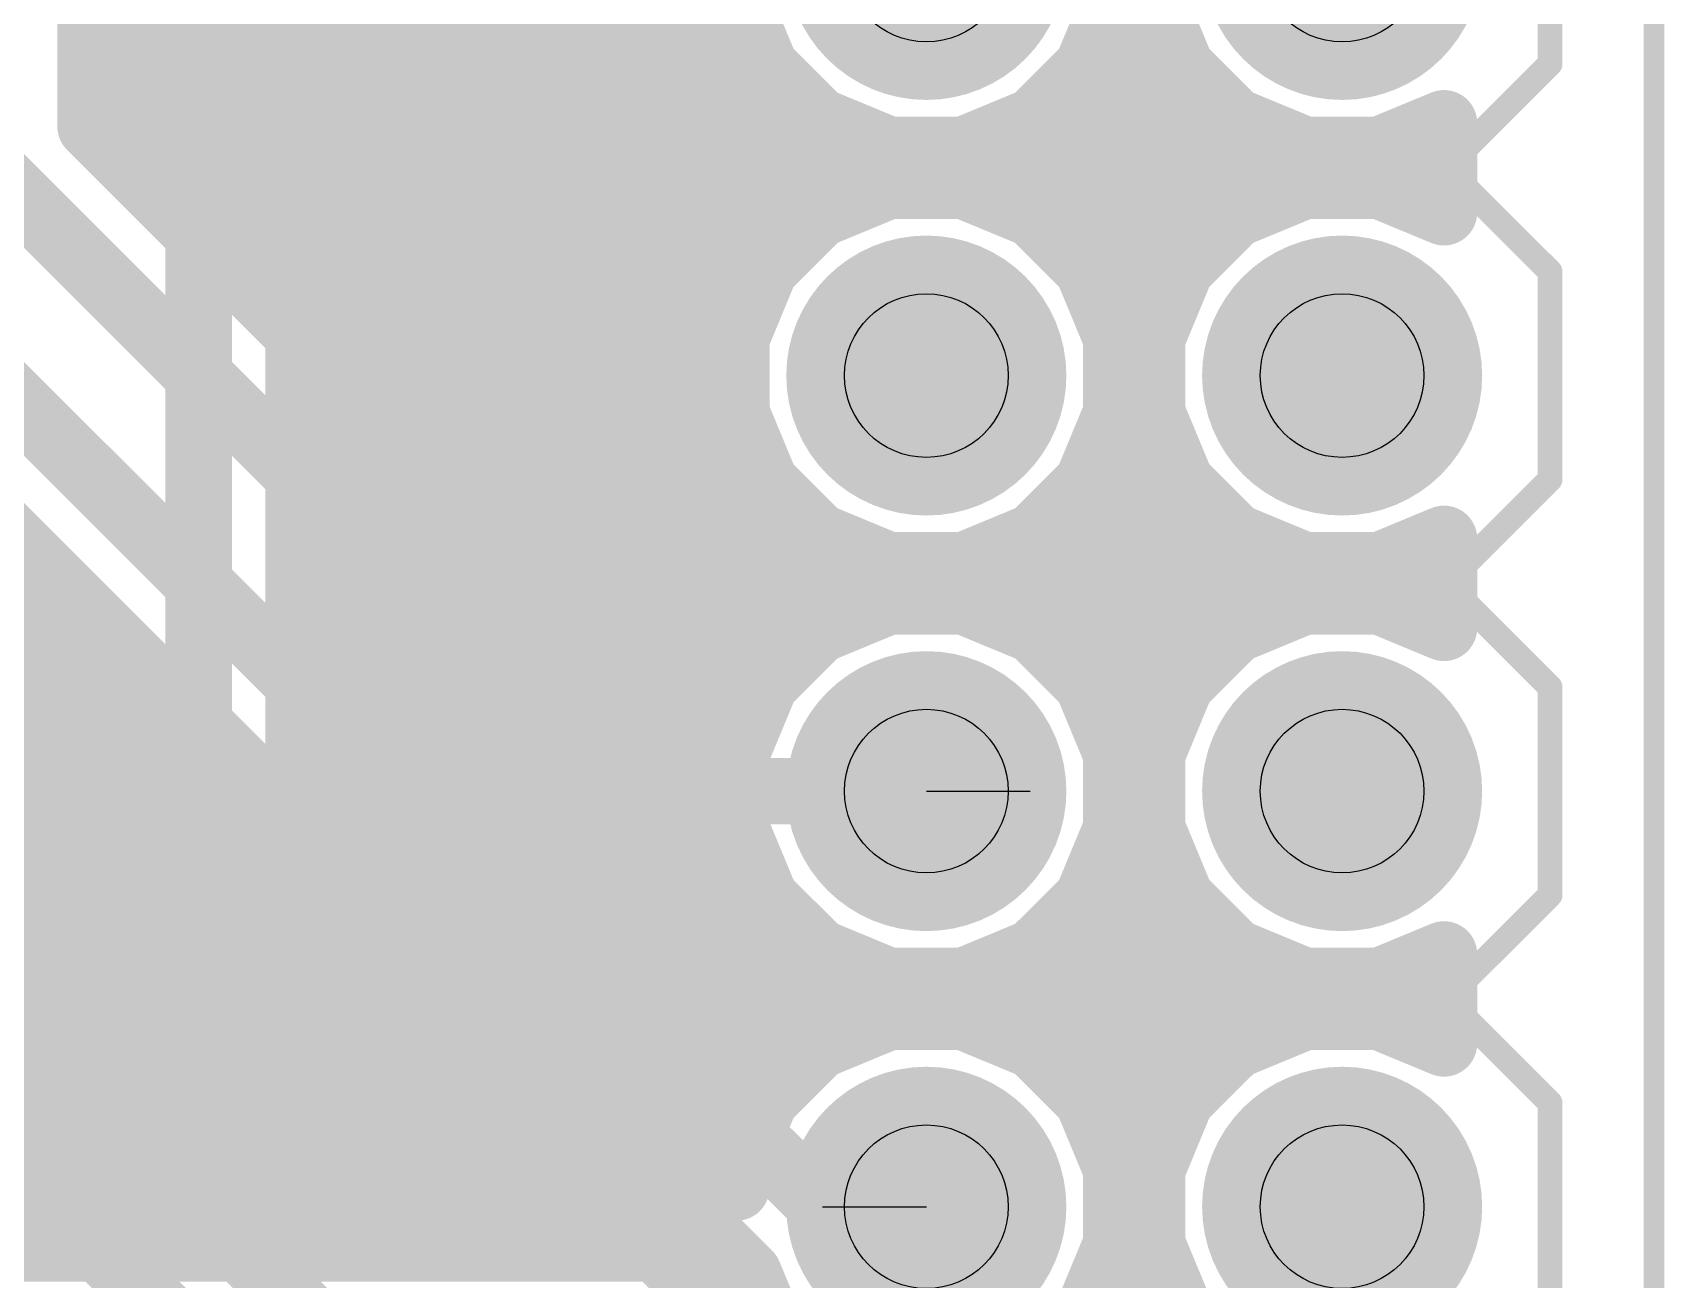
# Model space of a CAD drawing. Extents: x -0.1 to 54.7, y 0 to 86.4.
# Drawn here: x 44.71 to 54.67, y 46.55 to 54.17 of the extents above; entities that cross this region are included whole.
import ezdxf

# ---------------------------------------------------------------- set-up
doc = ezdxf.new("R2010")
doc.units = 0
for name, color, linetype in [('1', 22, 'CONTINUOUS'), ('16', 175, 'CONTINUOUS'), ('17', 82, 'CONTINUOUS'), ('19', 53, 'CONTINUOUS'), ('20', 7, 'CONTINUOUS'), ('21', 253, 'CONTINUOUS'), ('29', 253, 'CONTINUOUS'), ('30', 253, 'CONTINUOUS'), ('44', 253, 'CONTINUOUS'), ('51', 253, 'CONTINUOUS')]:
    doc.layers.add(name, color=color, linetype=linetype)

# ---------------------------------------------------------------- blocks, each defined once
blk = doc.blocks.new('RECT')
blk.add_solid([(-0.5, -0.5), (0.5, -0.5), (-0.5, 0.5), (0.5, 0.5)])
blk = doc.blocks.new('ROUNDP')
at = {"const_width": 0.5}
blk.add_lwpolyline([(0, -0.25, 1), (0, 0.25, 1), (0, -0.25)], format="xyb", dxfattribs=at)

msp = doc.modelspace()

# ---------------------------------------------------------------- linework, layer by layer
at = {"layer": '1', "const_width": 0.4064}
for points in [[(46.3296, 49.7825), (46.3296, 76.3213)], [(45.72, 76.2), (45.72, 49.53)], [(49.0046, 54.3792), (49.1813, 53.9527)], [(51.1487, 53.9527), (51.3254, 54.3792)], [(51.5446, 54.3792), (51.7213, 53.9527)], [(46.3296, 54.0512), (49.1405, 54.0512)], [(51.1895, 54.0512), (51.6805, 54.0512)], [(49.1813, 53.9527), (49.5077, 53.6263)], [(50.8223, 53.6263), (51.1487, 53.9527)], [(51.7213, 53.9527), (52.0477, 53.6263)], [(46.3296, 53.6448), (49.4891, 53.6448)], [(49.5077, 53.6263), (49.9342, 53.4496)], [(50.3958, 53.4496), (50.8223, 53.6263)], [(50.8409, 53.6448), (52.0291, 53.6448)], [(52.0477, 53.6263), (52.4742, 53.4496)], [(52.9358, 53.4496), (53.3273, 53.6118)], [(53.3273, 53.6118), (53.3273, 53.0682)], [(49.9342, 53.4496), (50.3958, 53.4496)], [(52.4742, 53.4496), (52.9358, 53.4496)], [(46.3296, 53.2384), (53.3273, 53.2384)], [(49.9342, 53.2304), (49.5077, 53.0537)], [(50.3958, 53.2304), (49.9342, 53.2304)], [(50.8223, 53.0537), (50.3958, 53.2304)], [(52.4742, 53.2304), (52.0477, 53.0537)], [(52.9358, 53.2304), (52.4742, 53.2304)], [(53.3273, 53.0682), (52.9358, 53.2304)], [(49.5077, 53.0537), (49.1813, 52.7273)], [(51.1487, 52.7273), (50.8223, 53.0537)], [(52.0477, 53.0537), (51.7213, 52.7273)], [(46.3296, 52.832), (49.2859, 52.832)], [(51.0441, 52.832), (51.8259, 52.832)], [(49.1813, 52.7273), (49.0046, 52.3008)], [(51.3254, 52.3008), (51.1487, 52.7273)], [(51.7213, 52.7273), (51.5446, 52.3008)], [(46.3296, 52.4256), (49.0563, 52.4256)], [(51.2737, 52.4256), (51.5963, 52.4256)], [(49.0046, 52.3008), (49.0046, 51.8392)], [(51.3254, 51.8392), (51.3254, 52.3008)], [(51.5446, 52.3008), (51.5446, 51.8392)], [(46.3296, 52.0192), (49.0046, 52.0192)], [(51.3254, 52.0192), (51.5446, 52.0192)], [(49.0046, 51.8392), (49.1813, 51.4127)], [(51.1487, 51.4127), (51.3254, 51.8392)], [(51.5446, 51.8392), (51.7213, 51.4127)], [(46.3296, 51.6128), (49.0984, 51.6128)], [(51.2316, 51.6128), (51.6384, 51.6128)], [(49.1813, 51.4127), (49.5077, 51.0863)], [(50.8223, 51.0863), (51.1487, 51.4127)], [(51.7213, 51.4127), (52.0477, 51.0863)], [(46.3296, 51.2064), (49.3875, 51.2064)], [(50.9425, 51.2064), (51.9275, 51.2064)], [(49.5077, 51.0863), (49.9342, 50.9096)], [(50.3958, 50.9096), (50.8223, 51.0863)], [(52.0477, 51.0863), (52.4742, 50.9096)], [(52.9358, 50.9096), (53.3273, 51.0718)], [(53.3273, 51.0718), (53.3273, 50.5282)], [(49.9342, 50.9096), (50.3958, 50.9096)], [(52.4742, 50.9096), (52.9358, 50.9096)], [(46.3296, 50.8), (53.3273, 50.8)], [(49.9342, 50.6904), (49.5077, 50.5137)], [(50.3958, 50.6904), (49.9342, 50.6904)], [(50.8223, 50.5137), (50.3958, 50.6904)], [(52.4742, 50.6904), (52.0477, 50.5137)], [(52.9358, 50.6904), (52.4742, 50.6904)], [(53.3273, 50.5282), (52.9358, 50.6904)], [(49.5077, 50.5137), (49.1813, 50.1873)], [(51.1487, 50.1873), (50.8223, 50.5137)], [(52.0477, 50.5137), (51.7213, 50.1873)], [(46.3296, 50.3936), (49.3875, 50.3936)], [(50.9425, 50.3936), (51.9275, 50.3936)], [(49.1813, 50.1873), (49.0046, 49.7608)], [(51.3254, 49.7608), (51.1487, 50.1873)], [(51.7213, 50.1873), (51.5446, 49.7608)], [(46.3296, 49.9872), (49.0984, 49.9872)], [(51.2316, 49.9872), (51.6384, 49.9872)], [(49.0046, 47.1075), (46.3296, 49.7825)], [(49.0046, 49.7608), (49.0046, 49.2992)], [(51.3254, 49.2992), (51.3254, 49.7608)], [(51.5446, 49.7608), (51.5446, 49.2992)], [(46.5313, 49.5808), (49.0046, 49.5808)], [(51.3254, 49.5808), (51.5446, 49.5808)], [(45.72, 49.53), (50.8, 44.45)], [(49.0046, 49.2992), (49.1813, 48.8727)], [(51.1487, 48.8727), (51.3254, 49.2992)], [(51.5446, 49.2992), (51.7213, 48.8727)], [(46.9377, 49.1744), (49.0563, 49.1744)], [(51.2737, 49.1744), (51.5963, 49.1744)], [(49.1813, 48.8727), (49.5077, 48.5463)], [(50.8223, 48.5463), (51.1487, 48.8727)], [(51.7213, 48.8727), (52.0477, 48.5463)], [(47.3441, 48.768), (49.2859, 48.768)], [(51.0441, 48.768), (51.8259, 48.768)], [(49.5077, 48.5463), (49.9342, 48.3696)], [(50.3958, 48.3696), (50.8223, 48.5463)], [(52.0477, 48.5463), (52.4742, 48.3696)], [(52.9358, 48.3696), (53.3273, 48.5318)], [(53.3273, 48.5318), (53.3273, 47.9882)], [(47.7505, 48.3616), (53.3273, 48.3616)], [(49.9342, 48.3696), (50.3958, 48.3696)], [(52.4742, 48.3696), (52.9358, 48.3696)], [(49.53, 43.18), (44.45, 48.26)], [(49.9342, 48.1504), (49.5077, 47.9737)], [(50.3958, 48.1504), (49.9342, 48.1504)], [(50.8223, 47.9737), (50.3958, 48.1504)], [(52.4742, 48.1504), (52.0477, 47.9737)], [(52.9358, 48.1504), (52.4742, 48.1504)], [(53.3273, 47.9882), (52.9358, 48.1504)], [(48.1569, 47.9552), (49.4891, 47.9552)], [(49.5077, 47.9737), (49.1813, 47.6473)], [(51.1487, 47.6473), (50.8223, 47.9737)], [(50.8409, 47.9552), (52.0291, 47.9552)], [(52.0477, 47.9737), (51.7213, 47.6473)], [(44.1047, 47.7432), (49.1847, 42.6632)], [(49.1813, 47.6473), (49.0046, 47.2208)], [(51.3254, 47.2208), (51.1487, 47.6473)], [(51.7213, 47.6473), (51.5446, 47.2208)], [(48.5633, 47.5488), (49.1405, 47.5488)], [(51.1895, 47.5488), (51.6805, 47.5488)], [(49.0046, 47.2208), (49.0046, 47.1075)], [(51.3254, 46.7592), (51.3254, 47.2208)], [(51.5446, 47.2208), (51.5446, 46.7592)], [(17.5514, 47.1424), (44.7055, 47.1424)], [(48.9697, 47.1424), (49.0046, 47.1424)], [(51.3254, 47.1424), (51.5446, 47.1424)], [(51.1487, 46.3327), (51.3254, 46.7592)], [(51.5446, 46.7592), (51.7213, 46.3327)], [(17.5514, 46.736), (45.1119, 46.736)], [(51.3158, 46.736), (51.5542, 46.736)]]:
    msp.add_lwpolyline(points, dxfattribs=at)
at = {"layer": '1', "const_width": 0.2032}
for points in [[(46.3296, 54.1528, 1), (46.3296, 53.9496)], [(49.1405, 53.9496, 1), (49.1405, 54.1528)], [(51.1895, 54.1528, 1), (51.1895, 53.9496)], [(51.6805, 53.9496, 1), (51.6805, 54.1528)], [(49.2531, 54.0245, 1), (49.1094, 53.8808)], [(51.2206, 53.8808, 1), (51.0769, 54.0245)], [(51.7931, 54.0245, 1), (51.6494, 53.8808)], [(49.0874, 53.9138, 1), (49.2751, 53.9916)], [(51.0549, 53.9916, 1), (51.2426, 53.9138)], [(51.6274, 53.9138, 1), (51.8151, 53.9916)], [(46.3296, 53.7464, 1), (46.3296, 53.5432)], [(49.5466, 53.7201, 1), (49.4688, 53.5324)], [(49.4891, 53.5432, 1), (49.4891, 53.7464)], [(50.8409, 53.7464, 1), (50.8409, 53.5432)], [(50.8612, 53.5324, 1), (50.7834, 53.7201)], [(52.0866, 53.7201, 1), (52.0088, 53.5324)], [(52.0291, 53.5432, 1), (52.0291, 53.7464)], [(49.4358, 53.5544, 1), (49.5795, 53.6981)], [(50.7505, 53.6981, 1), (50.8942, 53.5544)], [(51.9758, 53.5544, 1), (52.1195, 53.6981)], [(53.4289, 53.6118, 1), (53.2257, 53.6118)], [(53.3662, 53.5179, 1), (53.2884, 53.7056)], [(49.9342, 53.5512, 1), (49.9342, 53.348)], [(49.8953, 53.3557, 1), (49.9731, 53.5435)], [(50.3569, 53.5435, 1), (50.4347, 53.3557)], [(50.3958, 53.348, 1), (50.3958, 53.5512)], [(52.4742, 53.5512, 1), (52.4742, 53.348)], [(52.4353, 53.3557, 1), (52.5131, 53.5435)], [(52.8969, 53.5435, 1), (52.9747, 53.3557)], [(52.9358, 53.348, 1), (52.9358, 53.5512)], [(46.3296, 53.34, 1), (46.3296, 53.1368)], [(49.9342, 53.332, 1), (49.9342, 53.1288)], [(49.9731, 53.1365, 1), (49.8953, 53.3243)], [(50.4347, 53.3243, 1), (50.3569, 53.1365)], [(50.3958, 53.1288, 1), (50.3958, 53.332)], [(52.4742, 53.332, 1), (52.4742, 53.1288)], [(52.5131, 53.1365, 1), (52.4353, 53.3243)], [(52.9747, 53.3243, 1), (52.8969, 53.1365)], [(52.9358, 53.1288, 1), (52.9358, 53.332)], [(53.3273, 53.1368, 1), (53.3273, 53.34)], [(49.4688, 53.1476, 1), (49.5466, 52.9599)], [(49.5795, 52.9819, 1), (49.4358, 53.1256)], [(50.8942, 53.1256, 1), (50.7505, 52.9819)], [(50.7834, 52.9599, 1), (50.8612, 53.1476)], [(52.0088, 53.1476, 1), (52.0866, 52.9599)], [(52.1195, 52.9819, 1), (51.9758, 53.1256)], [(53.2884, 52.9744, 1), (53.3662, 53.1621)], [(53.2257, 53.0682, 1), (53.4289, 53.0682)], [(46.3296, 52.9336, 1), (46.3296, 52.7304)], [(49.2859, 52.7304, 1), (49.2859, 52.9336)], [(51.0441, 52.9336, 1), (51.0441, 52.7304)], [(51.8259, 52.7304, 1), (51.8259, 52.9336)], [(49.2751, 52.6884, 1), (49.0874, 52.7662)], [(51.2426, 52.7662, 1), (51.0549, 52.6884)], [(51.8151, 52.6884, 1), (51.6274, 52.7662)], [(49.1094, 52.7992, 1), (49.2531, 52.6555)], [(51.0769, 52.6555, 1), (51.2206, 52.7992)], [(51.6494, 52.7992, 1), (51.7931, 52.6555)], [(46.3296, 52.5272, 1), (46.3296, 52.324)], [(49.0563, 52.324, 1), (49.0563, 52.5272)], [(51.2737, 52.5272, 1), (51.2737, 52.324)], [(51.5963, 52.324, 1), (51.5963, 52.5272)], [(49.1062, 52.3008, 1), (48.903, 52.3008)], [(48.9107, 52.3397, 1), (49.0985, 52.2619)], [(51.427, 52.3008, 1), (51.2238, 52.3008)], [(51.2315, 52.2619, 1), (51.4193, 52.3397)], [(51.6462, 52.3008, 1), (51.443, 52.3008)], [(51.4507, 52.3397, 1), (51.6385, 52.2619)], [(46.3296, 52.1208, 1), (46.3296, 51.9176)], [(49.0046, 51.9176, 1), (49.0046, 52.1208)], [(51.3254, 52.1208, 1), (51.3254, 51.9176)], [(51.5446, 51.9176, 1), (51.5446, 52.1208)], [(49.0985, 51.8781, 1), (48.9107, 51.8003)], [(51.4193, 51.8003, 1), (51.2315, 51.8781)], [(51.6385, 51.8781, 1), (51.4507, 51.8003)], [(48.903, 51.8392, 1), (49.1062, 51.8392)], [(51.2238, 51.8392, 1), (51.427, 51.8392)], [(51.443, 51.8392, 1), (51.6462, 51.8392)], [(46.3296, 51.7144, 1), (46.3296, 51.5112)], [(49.0984, 51.5112, 1), (49.0984, 51.7144)], [(51.2316, 51.7144, 1), (51.2316, 51.5112)], [(51.6384, 51.5112, 1), (51.6384, 51.7144)], [(49.2531, 51.4845, 1), (49.1094, 51.3408)], [(49.0874, 51.3738, 1), (49.2751, 51.4516)], [(51.0549, 51.4516, 1), (51.2426, 51.3738)], [(51.2206, 51.3408, 1), (51.0769, 51.4845)], [(51.7931, 51.4845, 1), (51.6494, 51.3408)], [(51.6274, 51.3738, 1), (51.8151, 51.4516)], [(46.3296, 51.308, 1), (46.3296, 51.1048)], [(49.3875, 51.1048, 1), (49.3875, 51.308)], [(50.9425, 51.308, 1), (50.9425, 51.1048)], [(51.9275, 51.1048, 1), (51.9275, 51.308)], [(49.5466, 51.1801, 1), (49.4688, 50.9924)], [(49.4358, 51.0144, 1), (49.5795, 51.1581)], [(50.7505, 51.1581, 1), (50.8942, 51.0144)], [(50.8612, 50.9924, 1), (50.7834, 51.1801)], [(52.0866, 51.1801, 1), (52.0088, 50.9924)], [(51.9758, 51.0144, 1), (52.1195, 51.1581)], [(53.4289, 51.0718, 1), (53.2257, 51.0718)], [(53.3662, 50.9779, 1), (53.2884, 51.1656)], [(49.9342, 51.0112, 1), (49.9342, 50.808)], [(49.8953, 50.8157, 1), (49.9731, 51.0035)], [(50.3569, 51.0035, 1), (50.4347, 50.8157)], [(50.3958, 50.808, 1), (50.3958, 51.0112)], [(52.4742, 51.0112, 1), (52.4742, 50.808)], [(52.4353, 50.8157, 1), (52.5131, 51.0035)], [(52.8969, 51.0035, 1), (52.9747, 50.8157)], [(52.9358, 50.808, 1), (52.9358, 51.0112)], [(46.3296, 50.9016, 1), (46.3296, 50.6984)], [(53.3273, 50.6984, 1), (53.3273, 50.9016)], [(49.9342, 50.792, 1), (49.9342, 50.5888)], [(49.9731, 50.5965, 1), (49.8953, 50.7843)], [(50.4347, 50.7843, 1), (50.3569, 50.5965)], [(50.3958, 50.5888, 1), (50.3958, 50.792)], [(52.4742, 50.792, 1), (52.4742, 50.5888)], [(52.5131, 50.5965, 1), (52.4353, 50.7843)], [(52.9747, 50.7843, 1), (52.8969, 50.5965)], [(52.9358, 50.5888, 1), (52.9358, 50.792)], [(49.4688, 50.6076, 1), (49.5466, 50.4199)], [(49.5795, 50.4419, 1), (49.4358, 50.5856)], [(50.8942, 50.5856, 1), (50.7505, 50.4419)], [(50.7834, 50.4199, 1), (50.8612, 50.6076)], [(52.0088, 50.6076, 1), (52.0866, 50.4199)], [(52.1195, 50.4419, 1), (51.9758, 50.5856)], [(53.2884, 50.4344, 1), (53.3662, 50.6221)], [(46.3296, 50.4952, 1), (46.3296, 50.292)], [(49.3875, 50.292, 1), (49.3875, 50.4952)], [(50.9425, 50.4952, 1), (50.9425, 50.292)], [(51.9275, 50.292, 1), (51.9275, 50.4952)], [(53.2257, 50.5282, 1), (53.4289, 50.5282)], [(49.1094, 50.2592, 1), (49.2531, 50.1155)], [(49.2751, 50.1484, 1), (49.0874, 50.2262)], [(51.2426, 50.2262, 1), (51.0549, 50.1484)], [(51.0769, 50.1155, 1), (51.2206, 50.2592)], [(51.6494, 50.2592, 1), (51.7931, 50.1155)], [(51.8151, 50.1484, 1), (51.6274, 50.2262)], [(46.3296, 50.0888, 1), (46.3296, 49.8856)], [(49.0984, 49.8856, 1), (49.0984, 50.0888)], [(51.2316, 50.0888, 1), (51.2316, 49.8856)], [(51.6384, 49.8856, 1), (51.6384, 50.0888)], [(46.4014, 49.8543, 1), (46.2578, 49.7107)], [(49.1062, 49.7608, 1), (48.903, 49.7608)], [(51.427, 49.7608, 1), (51.2238, 49.7608)], [(51.6462, 49.7608, 1), (51.443, 49.7608)], [(46.228, 49.7825, 1), (46.4312, 49.7825)], [(48.9107, 49.7997, 1), (49.0985, 49.7219)], [(51.2315, 49.7219, 1), (51.4193, 49.7997)], [(51.4507, 49.7997, 1), (51.6385, 49.7219)], [(46.5313, 49.6824, 1), (46.5313, 49.4792)], [(49.0046, 49.4792, 1), (49.0046, 49.6824)], [(51.3254, 49.6824, 1), (51.3254, 49.4792)], [(51.5446, 49.4792, 1), (51.5446, 49.6824)], [(45.7918, 49.6018, 1), (45.6482, 49.4582)], [(45.6184, 49.53, 1), (45.8216, 49.53)], [(49.0985, 49.3381, 1), (48.9107, 49.2603)], [(51.4193, 49.2603, 1), (51.2315, 49.3381)], [(51.6385, 49.3381, 1), (51.4507, 49.2603)], [(46.9377, 49.276, 1), (46.9377, 49.0728)], [(48.903, 49.2992, 1), (49.1062, 49.2992)], [(49.0563, 49.0728, 1), (49.0563, 49.276)], [(51.2737, 49.276, 1), (51.2737, 49.0728)], [(51.2238, 49.2992, 1), (51.427, 49.2992)], [(51.443, 49.2992, 1), (51.6462, 49.2992)], [(51.5963, 49.0728, 1), (51.5963, 49.276)], [(49.2531, 48.9445, 1), (49.1094, 48.8008)], [(51.2206, 48.8008, 1), (51.0769, 48.9445)], [(51.7931, 48.9445, 1), (51.6494, 48.8008)], [(47.3441, 48.8696, 1), (47.3441, 48.6664)], [(49.0874, 48.8338, 1), (49.2751, 48.9116)], [(49.2859, 48.6664, 1), (49.2859, 48.8696)], [(51.0441, 48.8696, 1), (51.0441, 48.6664)], [(51.0549, 48.9116, 1), (51.2426, 48.8338)], [(51.6274, 48.8338, 1), (51.8151, 48.9116)], [(51.8259, 48.6664, 1), (51.8259, 48.8696)], [(49.5466, 48.6401, 1), (49.4688, 48.4524)], [(50.8612, 48.4524, 1), (50.7834, 48.6401)], [(52.0866, 48.6401, 1), (52.0088, 48.4524)], [(49.4358, 48.4744, 1), (49.5795, 48.6181)], [(50.7505, 48.6181, 1), (50.8942, 48.4744)], [(51.9758, 48.4744, 1), (52.1195, 48.6181)], [(53.4289, 48.5318, 1), (53.2257, 48.5318)], [(53.3662, 48.4379, 1), (53.2884, 48.6256)], [(47.7505, 48.4632, 1), (47.7505, 48.26)], [(49.9342, 48.4712, 1), (49.9342, 48.268)], [(49.8953, 48.2757, 1), (49.9731, 48.4635)], [(50.3569, 48.4635, 1), (50.4347, 48.2757)], [(50.3958, 48.268, 1), (50.3958, 48.4712)], [(52.4742, 48.4712, 1), (52.4742, 48.268)], [(52.4353, 48.2757, 1), (52.5131, 48.4635)], [(52.8969, 48.4635, 1), (52.9747, 48.2757)], [(52.9358, 48.268, 1), (52.9358, 48.4712)], [(53.3273, 48.26, 1), (53.3273, 48.4632)], [(49.9342, 48.252, 1), (49.9342, 48.0488)], [(49.9731, 48.0565, 1), (49.8953, 48.2443)], [(50.4347, 48.2443, 1), (50.3569, 48.0565)], [(50.3958, 48.0488, 1), (50.3958, 48.252)], [(52.4742, 48.252, 1), (52.4742, 48.0488)], [(52.5131, 48.0565, 1), (52.4353, 48.2443)], [(52.9747, 48.2443, 1), (52.8969, 48.0565)], [(52.9358, 48.0488, 1), (52.9358, 48.252)], [(48.1569, 48.0568, 1), (48.1569, 47.8536)], [(49.4688, 48.0676, 1), (49.5466, 47.8799)], [(49.5795, 47.9019, 1), (49.4358, 48.0456)], [(49.4891, 47.8536, 1), (49.4891, 48.0568)], [(50.8942, 48.0456, 1), (50.7505, 47.9019)], [(50.8409, 48.0568, 1), (50.8409, 47.8536)], [(50.7834, 47.8799, 1), (50.8612, 48.0676)], [(52.0088, 48.0676, 1), (52.0866, 47.8799)], [(52.1195, 47.9019, 1), (51.9758, 48.0456)], [(52.0291, 47.8536, 1), (52.0291, 48.0568)], [(53.2884, 47.8944, 1), (53.3662, 48.0821)], [(53.2257, 47.9882, 1), (53.4289, 47.9882)], [(49.2751, 47.6084, 1), (49.0874, 47.6862)], [(51.2426, 47.6862, 1), (51.0549, 47.6084)], [(51.8151, 47.6084, 1), (51.6274, 47.6862)], [(48.5633, 47.6504, 1), (48.5633, 47.4472)], [(49.1094, 47.7192, 1), (49.2531, 47.5755)], [(49.1405, 47.4472, 1), (49.1405, 47.6504)], [(51.0769, 47.5755, 1), (51.2206, 47.7192)], [(51.1895, 47.6504, 1), (51.1895, 47.4472)], [(51.6494, 47.7192, 1), (51.7931, 47.5755)], [(51.6805, 47.4472, 1), (51.6805, 47.6504)], [(49.1062, 47.2208, 1), (48.903, 47.2208)], [(48.9107, 47.2597, 1), (49.0985, 47.1819)], [(51.427, 47.2208, 1), (51.2238, 47.2208)], [(51.2315, 47.1819, 1), (51.4193, 47.2597)], [(51.6462, 47.2208, 1), (51.443, 47.2208)], [(51.4507, 47.2597, 1), (51.6385, 47.1819)], [(44.7055, 47.0408, 1), (44.7055, 47.244)], [(48.9697, 47.244, 1), (48.9697, 47.0408)], [(48.9328, 47.0357, 1), (49.0764, 47.1793)], [(49.0046, 47.0408, 1), (49.0046, 47.244)], [(51.3254, 47.244, 1), (51.3254, 47.0408)], [(51.5446, 47.0408, 1), (51.5446, 47.244)], [(48.903, 47.1075, 1), (49.1062, 47.1075)], [(51.4193, 46.7203, 1), (51.2315, 46.7981)], [(51.6385, 46.7981, 1), (51.4507, 46.7203)], [(45.1119, 46.6344, 1), (45.1119, 46.8376)], [(51.3158, 46.8376, 1), (51.3158, 46.6344)], [(51.2238, 46.7592, 1), (51.427, 46.7592)], [(51.443, 46.7592, 1), (51.6462, 46.7592)], [(51.5542, 46.6344, 1), (51.5542, 46.8376)]]:
    msp.add_lwpolyline(points, format="xyb", dxfattribs=at)
at = {"layer": '16', "const_width": 0.4064}
for points in [[(45.0596, 53.5925), (45.0596, 76.3213)], [(49.0046, 54.3792), (49.1813, 53.9527)], [(51.1487, 53.9527), (51.3254, 54.3792)], [(51.5446, 54.3792), (51.7213, 53.9527)], [(45.0596, 54.0512), (49.1405, 54.0512)], [(51.1895, 54.0512), (51.6805, 54.0512)], [(49.1813, 53.9527), (49.5077, 53.6263)], [(50.8223, 53.6263), (51.1487, 53.9527)], [(51.7213, 53.9527), (52.0477, 53.6263)], [(45.0596, 53.6448), (49.4891, 53.6448)], [(49.5077, 53.6263), (49.9342, 53.4496)], [(50.3958, 53.4496), (50.8223, 53.6263)], [(50.8409, 53.6448), (52.0291, 53.6448)], [(52.0477, 53.6263), (52.4742, 53.4496)], [(48.5125, 50.1396), (45.0596, 53.5925)], [(52.9358, 53.4496), (53.3273, 53.6118)], [(53.3273, 53.6118), (53.3273, 53.0682)], [(49.9342, 53.4496), (50.3958, 53.4496)], [(52.4742, 53.4496), (52.9358, 53.4496)], [(43.18, 53.34), (49.53, 46.99)], [(48.26, 49.53), (44.45, 53.34)], [(45.4137, 53.2384), (53.3273, 53.2384)], [(49.9342, 53.2304), (49.5077, 53.0537)], [(50.3958, 53.2304), (49.9342, 53.2304)], [(50.8223, 53.0537), (50.3958, 53.2304)], [(52.4742, 53.2304), (52.0477, 53.0537)], [(52.9358, 53.2304), (52.4742, 53.2304)], [(53.3273, 53.0682), (52.9358, 53.2304)], [(49.5077, 53.0537), (49.1813, 52.7273)], [(51.1487, 52.7273), (50.8223, 53.0537)], [(52.0477, 53.0537), (51.7213, 52.7273)], [(42.6632, 52.9947), (49.0795, 46.5784)], [(45.8201, 52.832), (49.2859, 52.832)], [(51.0441, 52.832), (51.8259, 52.832)], [(49.1813, 52.7273), (49.0046, 52.3008)], [(51.3254, 52.3008), (51.1487, 52.7273)], [(51.7213, 52.7273), (51.5446, 52.3008)], [(46.2265, 52.4256), (49.0563, 52.4256)], [(51.2737, 52.4256), (51.5963, 52.4256)], [(49.0046, 52.3008), (49.0046, 51.8392)], [(51.3254, 51.8392), (51.3254, 52.3008)], [(51.5446, 52.3008), (51.5446, 51.8392)], [(46.6329, 52.0192), (49.0046, 52.0192)], [(51.3254, 52.0192), (51.5446, 52.0192)], [(49.0046, 51.8392), (49.1813, 51.4127)], [(51.1487, 51.4127), (51.3254, 51.8392)], [(51.5446, 51.8392), (51.7213, 51.4127)], [(47.0393, 51.6128), (49.0984, 51.6128)], [(51.2316, 51.6128), (51.6384, 51.6128)], [(49.1813, 51.4127), (49.5077, 51.0863)], [(50.8223, 51.0863), (51.1487, 51.4127)], [(51.7213, 51.4127), (52.0477, 51.0863)], [(47.4457, 51.2064), (49.3875, 51.2064)], [(50.9425, 51.2064), (51.9275, 51.2064)], [(49.5077, 51.0863), (49.9342, 50.9096)], [(50.3958, 50.9096), (50.8223, 51.0863)], [(52.0477, 51.0863), (52.4742, 50.9096)], [(52.9358, 50.9096), (53.3273, 51.0718)], [(53.3273, 51.0718), (53.3273, 50.5282)], [(49.9342, 50.9096), (50.3958, 50.9096)], [(52.4742, 50.9096), (52.9358, 50.9096)], [(1.2827, 50.8), (44.8579, 50.8)], [(47.8521, 50.8), (53.3273, 50.8)], [(49.9342, 50.6904), (49.5077, 50.5137)], [(50.3958, 50.6904), (49.9342, 50.6904)], [(50.8223, 50.5137), (50.3958, 50.6904)], [(52.4742, 50.6904), (52.0477, 50.5137)], [(52.9358, 50.6904), (52.4742, 50.6904)], [(53.3273, 50.5282), (52.9358, 50.6904)], [(49.5077, 50.5137), (49.1813, 50.1873)], [(51.1487, 50.1873), (50.8223, 50.5137)], [(52.0477, 50.5137), (51.7213, 50.1873)], [(5.2225, 50.3936), (45.2643, 50.3936)], [(48.2585, 50.3936), (49.3875, 50.3936)], [(50.9425, 50.3936), (51.9275, 50.3936)], [(49.1615, 50.1396), (48.5125, 50.1396)], [(49.1813, 50.1873), (49.1615, 50.1396)], [(51.2505, 49.9416), (51.1487, 50.1873)], [(51.7213, 50.1873), (51.5446, 49.7608)], [(5.5116, 49.9872), (45.6707, 49.9872)], [(51.2316, 49.9872), (51.6384, 49.9872)], [(51.3168, 49.8753), (51.2505, 49.9416)], [(51.4096, 49.6513), (51.3168, 49.8753)], [(51.5446, 49.7608), (51.5446, 49.2992)], [(51.4096, 49.4087), (51.4096, 49.6513)], [(5.6054, 49.5808), (46.0771, 49.5808)], [(51.4096, 49.5808), (51.5446, 49.5808)], [(50.8, 49.53), (48.26, 49.53)], [(51.3168, 49.1847), (51.4096, 49.4087)], [(51.5446, 49.2992), (51.7213, 48.8727)], [(5.5537, 49.1744), (46.4835, 49.1744)], [(51.2505, 49.1184), (51.3168, 49.1847)], [(51.3065, 49.1744), (51.5963, 49.1744)], [(51.1487, 48.8727), (51.2505, 49.1184)], [(49.458, 47.9241), (48.4617, 48.9204)], [(48.4617, 48.9204), (49.1615, 48.9204)], [(49.1615, 48.9204), (49.1813, 48.8727)], [(49.1813, 48.8727), (49.5077, 48.5463)], [(50.8223, 48.5463), (51.1487, 48.8727)], [(51.7213, 48.8727), (52.0477, 48.5463)], [(5.3241, 48.768), (46.8899, 48.768)], [(48.6141, 48.768), (49.2859, 48.768)], [(51.0441, 48.768), (51.8259, 48.768)], [(49.5077, 48.5463), (49.9342, 48.3696)], [(50.3958, 48.3696), (50.8223, 48.5463)], [(52.0477, 48.5463), (52.4742, 48.3696)], [(52.9358, 48.3696), (53.3273, 48.5318)], [(53.3273, 48.5318), (53.3273, 47.9882)], [(1.2827, 48.3616), (47.2963, 48.3616)], [(49.0205, 48.3616), (53.3273, 48.3616)], [(49.9342, 48.3696), (50.3958, 48.3696)], [(52.4742, 48.3696), (52.9358, 48.3696)], [(49.9342, 48.1504), (49.5077, 47.9737)], [(50.3958, 48.1504), (49.9342, 48.1504)], [(50.8223, 47.9737), (50.3958, 48.1504)], [(52.4742, 48.1504), (52.0477, 47.9737)], [(52.9358, 48.1504), (52.4742, 48.1504)], [(53.3273, 47.9882), (52.9358, 48.1504)], [(5.1208, 47.9552), (47.7027, 47.9552)], [(49.4269, 47.9552), (49.4891, 47.9552)], [(49.5077, 47.9737), (49.458, 47.9241)], [(51.1487, 47.6473), (50.8223, 47.9737)], [(50.8409, 47.9552), (52.0291, 47.9552)], [(52.0477, 47.9737), (51.7213, 47.6473)], [(51.3254, 47.2208), (51.1487, 47.6473)], [(51.7213, 47.6473), (51.5446, 47.2208)], [(5.4695, 47.5488), (48.1091, 47.5488)], [(51.1895, 47.5488), (51.6805, 47.5488)], [(51.3254, 46.7592), (51.3254, 47.2208)], [(51.5446, 47.2208), (51.5446, 46.7592)], [(5.6054, 47.1424), (48.5155, 47.1424)], [(51.3254, 47.1424), (51.5446, 47.1424)], [(51.1487, 46.3327), (51.3254, 46.7592)], [(51.5446, 46.7592), (51.7213, 46.3327)], [(5.5958, 46.736), (48.9219, 46.736)], [(51.3158, 46.736), (51.5542, 46.736)], [(49.0795, 46.5784), (49.1813, 46.3327)]]:
    msp.add_lwpolyline(points, dxfattribs=at)
at = {"layer": '16', "const_width": 0.2032}
for points in [[(45.0596, 54.1528, 1), (45.0596, 53.9496)], [(49.1405, 53.9496, 1), (49.1405, 54.1528)], [(51.1895, 54.1528, 1), (51.1895, 53.9496)], [(51.6805, 53.9496, 1), (51.6805, 54.1528)], [(49.2531, 54.0245, 1), (49.1094, 53.8808)], [(51.2206, 53.8808, 1), (51.0769, 54.0245)], [(51.7931, 54.0245, 1), (51.6494, 53.8808)], [(49.0874, 53.9138, 1), (49.2751, 53.9916)], [(51.0549, 53.9916, 1), (51.2426, 53.9138)], [(51.6274, 53.9138, 1), (51.8151, 53.9916)], [(45.0596, 53.7464, 1), (45.0596, 53.5432)], [(49.5466, 53.7201, 1), (49.4688, 53.5324)], [(49.4891, 53.5432, 1), (49.4891, 53.7464)], [(50.8409, 53.7464, 1), (50.8409, 53.5432)], [(50.8612, 53.5324, 1), (50.7834, 53.7201)], [(52.0866, 53.7201, 1), (52.0088, 53.5324)], [(52.0291, 53.5432, 1), (52.0291, 53.7464)], [(45.1314, 53.6643, 1), (44.9878, 53.5207)], [(49.4358, 53.5544, 1), (49.5795, 53.6981)], [(50.7505, 53.6981, 1), (50.8942, 53.5544)], [(51.9758, 53.5544, 1), (52.1195, 53.6981)], [(53.4289, 53.6118, 1), (53.2257, 53.6118)], [(53.3662, 53.5179, 1), (53.2884, 53.7056)], [(44.958, 53.5925, 1), (45.1612, 53.5925)], [(49.9342, 53.5512, 1), (49.9342, 53.348)], [(49.8953, 53.3557, 1), (49.9731, 53.5435)], [(50.3569, 53.5435, 1), (50.4347, 53.3557)], [(50.3958, 53.348, 1), (50.3958, 53.5512)], [(52.4742, 53.5512, 1), (52.4742, 53.348)], [(52.4353, 53.3557, 1), (52.5131, 53.5435)], [(52.8969, 53.5435, 1), (52.9747, 53.3557)], [(52.9358, 53.348, 1), (52.9358, 53.5512)], [(45.4137, 53.34, 1), (45.4137, 53.1368)], [(49.9342, 53.332, 1), (49.9342, 53.1288)], [(49.9731, 53.1365, 1), (49.8953, 53.3243)], [(50.4347, 53.3243, 1), (50.3569, 53.1365)], [(50.3958, 53.1288, 1), (50.3958, 53.332)], [(52.4742, 53.332, 1), (52.4742, 53.1288)], [(52.5131, 53.1365, 1), (52.4353, 53.3243)], [(52.9747, 53.3243, 1), (52.8969, 53.1365)], [(52.9358, 53.1288, 1), (52.9358, 53.332)], [(53.3273, 53.1368, 1), (53.3273, 53.34)], [(49.4688, 53.1476, 1), (49.5466, 52.9599)], [(49.5795, 52.9819, 1), (49.4358, 53.1256)], [(50.8942, 53.1256, 1), (50.7505, 52.9819)], [(50.7834, 52.9599, 1), (50.8612, 53.1476)], [(52.0088, 53.1476, 1), (52.0866, 52.9599)], [(52.1195, 52.9819, 1), (51.9758, 53.1256)], [(53.2884, 52.9744, 1), (53.3662, 53.1621)], [(53.2257, 53.0682, 1), (53.4289, 53.0682)], [(45.8201, 52.9336, 1), (45.8201, 52.7304)], [(49.2859, 52.7304, 1), (49.2859, 52.9336)], [(51.0441, 52.9336, 1), (51.0441, 52.7304)], [(51.8259, 52.7304, 1), (51.8259, 52.9336)], [(49.2751, 52.6884, 1), (49.0874, 52.7662)], [(51.2426, 52.7662, 1), (51.0549, 52.6884)], [(51.8151, 52.6884, 1), (51.6274, 52.7662)], [(49.1094, 52.7992, 1), (49.2531, 52.6555)], [(51.0769, 52.6555, 1), (51.2206, 52.7992)], [(51.6494, 52.7992, 1), (51.7931, 52.6555)], [(46.2265, 52.5272, 1), (46.2265, 52.324)], [(49.0563, 52.324, 1), (49.0563, 52.5272)], [(51.2737, 52.5272, 1), (51.2737, 52.324)], [(51.5963, 52.324, 1), (51.5963, 52.5272)], [(49.1062, 52.3008, 1), (48.903, 52.3008)], [(48.9107, 52.3397, 1), (49.0985, 52.2619)], [(51.427, 52.3008, 1), (51.2238, 52.3008)], [(51.2315, 52.2619, 1), (51.4193, 52.3397)], [(51.6462, 52.3008, 1), (51.443, 52.3008)], [(51.4507, 52.3397, 1), (51.6385, 52.2619)], [(46.6329, 52.1208, 1), (46.6329, 51.9176)], [(49.0046, 51.9176, 1), (49.0046, 52.1208)], [(51.3254, 52.1208, 1), (51.3254, 51.9176)], [(51.5446, 51.9176, 1), (51.5446, 52.1208)], [(49.0985, 51.8781, 1), (48.9107, 51.8003)], [(51.4193, 51.8003, 1), (51.2315, 51.8781)], [(51.6385, 51.8781, 1), (51.4507, 51.8003)], [(48.903, 51.8392, 1), (49.1062, 51.8392)], [(51.2238, 51.8392, 1), (51.427, 51.8392)], [(51.443, 51.8392, 1), (51.6462, 51.8392)], [(47.0393, 51.7144, 1), (47.0393, 51.5112)], [(49.0984, 51.5112, 1), (49.0984, 51.7144)], [(51.2316, 51.7144, 1), (51.2316, 51.5112)], [(51.6384, 51.5112, 1), (51.6384, 51.7144)], [(49.2531, 51.4845, 1), (49.1094, 51.3408)], [(49.0874, 51.3738, 1), (49.2751, 51.4516)], [(51.0549, 51.4516, 1), (51.2426, 51.3738)], [(51.2206, 51.3408, 1), (51.0769, 51.4845)], [(51.7931, 51.4845, 1), (51.6494, 51.3408)], [(51.6274, 51.3738, 1), (51.8151, 51.4516)], [(47.4457, 51.308, 1), (47.4457, 51.1048)], [(49.3875, 51.1048, 1), (49.3875, 51.308)], [(50.9425, 51.308, 1), (50.9425, 51.1048)], [(51.9275, 51.1048, 1), (51.9275, 51.308)], [(49.5466, 51.1801, 1), (49.4688, 50.9924)], [(49.4358, 51.0144, 1), (49.5795, 51.1581)], [(50.7505, 51.1581, 1), (50.8942, 51.0144)], [(50.8612, 50.9924, 1), (50.7834, 51.1801)], [(52.0866, 51.1801, 1), (52.0088, 50.9924)], [(51.9758, 51.0144, 1), (52.1195, 51.1581)], [(53.4289, 51.0718, 1), (53.2257, 51.0718)], [(53.3662, 50.9779, 1), (53.2884, 51.1656)], [(49.9342, 51.0112, 1), (49.9342, 50.808)], [(49.8953, 50.8157, 1), (49.9731, 51.0035)], [(50.3569, 51.0035, 1), (50.4347, 50.8157)], [(50.3958, 50.808, 1), (50.3958, 51.0112)], [(52.4742, 51.0112, 1), (52.4742, 50.808)], [(52.4353, 50.8157, 1), (52.5131, 51.0035)], [(52.8969, 51.0035, 1), (52.9747, 50.8157)], [(52.9358, 50.808, 1), (52.9358, 51.0112)], [(44.8579, 50.6984, 1), (44.8579, 50.9016)], [(47.8521, 50.9016, 1), (47.8521, 50.6984)], [(53.3273, 50.6984, 1), (53.3273, 50.9016)], [(49.9342, 50.792, 1), (49.9342, 50.5888)], [(49.9731, 50.5965, 1), (49.8953, 50.7843)], [(50.4347, 50.7843, 1), (50.3569, 50.5965)], [(50.3958, 50.5888, 1), (50.3958, 50.792)], [(52.4742, 50.792, 1), (52.4742, 50.5888)], [(52.5131, 50.5965, 1), (52.4353, 50.7843)], [(52.9747, 50.7843, 1), (52.8969, 50.5965)], [(52.9358, 50.5888, 1), (52.9358, 50.792)], [(49.4688, 50.6076, 1), (49.5466, 50.4199)], [(49.5795, 50.4419, 1), (49.4358, 50.5856)], [(50.8942, 50.5856, 1), (50.7505, 50.4419)], [(50.7834, 50.4199, 1), (50.8612, 50.6076)], [(52.0088, 50.6076, 1), (52.0866, 50.4199)], [(52.1195, 50.4419, 1), (51.9758, 50.5856)], [(53.2884, 50.4344, 1), (53.3662, 50.6221)], [(45.2643, 50.292, 1), (45.2643, 50.4952)], [(48.2585, 50.4952, 1), (48.2585, 50.292)], [(49.3875, 50.292, 1), (49.3875, 50.4952)], [(50.9425, 50.4952, 1), (50.9425, 50.292)], [(51.9275, 50.292, 1), (51.9275, 50.4952)], [(53.2257, 50.5282, 1), (53.4289, 50.5282)], [(48.5125, 50.2412, 1), (48.5125, 50.038)], [(49.1094, 50.2592, 1), (49.2531, 50.1155)], [(49.2751, 50.1484, 1), (49.0874, 50.2262)], [(49.1615, 50.038, 1), (49.1615, 50.2412)], [(51.2426, 50.2262, 1), (51.0549, 50.1484)], [(51.0769, 50.1155, 1), (51.2206, 50.2592)], [(51.6494, 50.2592, 1), (51.7931, 50.1155)], [(51.8151, 50.1484, 1), (51.6274, 50.2262)], [(48.4407, 50.0678, 1), (48.5843, 50.2114)], [(49.0676, 50.1785, 1), (49.2554, 50.1007)], [(45.6707, 49.8856, 1), (45.6707, 50.0888)], [(51.2316, 50.0888, 1), (51.2316, 49.8856)], [(51.3224, 50.0134, 1), (51.1787, 49.8697)], [(51.6384, 49.8856, 1), (51.6384, 50.0888)], [(51.1567, 49.9027, 1), (51.3444, 49.9805)], [(51.4107, 49.9142, 1), (51.2229, 49.8364)], [(51.245, 49.8035, 1), (51.3886, 49.9472)], [(51.6462, 49.7608, 1), (51.443, 49.7608)], [(51.5112, 49.6513, 1), (51.308, 49.6513)], [(51.4507, 49.7997, 1), (51.6385, 49.7219)], [(46.0771, 49.4792, 1), (46.0771, 49.6824)], [(51.4096, 49.6824, 1), (51.4096, 49.4792)], [(51.3157, 49.6124, 1), (51.5035, 49.6901)], [(51.5446, 49.4792, 1), (51.5446, 49.6824)], [(48.26, 49.6316, 1), (48.26, 49.4284)], [(48.1882, 49.4582, 1), (48.3318, 49.6018)], [(50.8, 49.4284, 1), (50.8, 49.6316)], [(51.5035, 49.3699, 1), (51.3157, 49.4476)], [(51.308, 49.4087, 1), (51.5112, 49.4087)], [(51.6385, 49.3381, 1), (51.4507, 49.2603)], [(46.4835, 49.0728, 1), (46.4835, 49.276)], [(51.3065, 49.276, 1), (51.3065, 49.0728)], [(51.3886, 49.1128, 1), (51.245, 49.2565)], [(51.443, 49.2992, 1), (51.6462, 49.2992)], [(51.5963, 49.0728, 1), (51.5963, 49.276)], [(51.1787, 49.1903, 1), (51.3224, 49.0466)], [(51.3444, 49.0795, 1), (51.1567, 49.1573)], [(51.2229, 49.2236, 1), (51.4107, 49.1458)], [(48.4617, 49.022, 1), (48.4617, 48.8188)], [(48.5335, 48.9922, 1), (48.3899, 48.8486)], [(49.2554, 48.9593, 1), (49.0676, 48.8815)], [(49.2531, 48.9445, 1), (49.1094, 48.8008)], [(49.1615, 48.8188, 1), (49.1615, 49.022)], [(51.2206, 48.8008, 1), (51.0769, 48.9445)], [(51.7931, 48.9445, 1), (51.6494, 48.8008)], [(46.8899, 48.6664, 1), (46.8899, 48.8696)], [(48.6141, 48.8696, 1), (48.6141, 48.6664)], [(49.0874, 48.8338, 1), (49.2751, 48.9116)], [(49.2859, 48.6664, 1), (49.2859, 48.8696)], [(51.0441, 48.8696, 1), (51.0441, 48.6664)], [(51.0549, 48.9116, 1), (51.2426, 48.8338)], [(51.6274, 48.8338, 1), (51.8151, 48.9116)], [(51.8259, 48.6664, 1), (51.8259, 48.8696)], [(49.5466, 48.6401, 1), (49.4688, 48.4524)], [(50.8612, 48.4524, 1), (50.7834, 48.6401)], [(52.0866, 48.6401, 1), (52.0088, 48.4524)], [(49.4358, 48.4744, 1), (49.5795, 48.6181)], [(50.7505, 48.6181, 1), (50.8942, 48.4744)], [(51.9758, 48.4744, 1), (52.1195, 48.6181)], [(53.4289, 48.5318, 1), (53.2257, 48.5318)], [(53.3662, 48.4379, 1), (53.2884, 48.6256)], [(47.2963, 48.26, 1), (47.2963, 48.4632)], [(49.0205, 48.4632, 1), (49.0205, 48.26)], [(49.9342, 48.4712, 1), (49.9342, 48.268)], [(49.8953, 48.2757, 1), (49.9731, 48.4635)], [(50.3569, 48.4635, 1), (50.4347, 48.2757)], [(50.3958, 48.268, 1), (50.3958, 48.4712)], [(52.4742, 48.4712, 1), (52.4742, 48.268)], [(52.4353, 48.2757, 1), (52.5131, 48.4635)], [(52.8969, 48.4635, 1), (52.9747, 48.2757)], [(52.9358, 48.268, 1), (52.9358, 48.4712)], [(53.3273, 48.26, 1), (53.3273, 48.4632)], [(49.9342, 48.252, 1), (49.9342, 48.0488)], [(49.9731, 48.0565, 1), (49.8953, 48.2443)], [(50.4347, 48.2443, 1), (50.3569, 48.0565)], [(50.3958, 48.0488, 1), (50.3958, 48.252)], [(52.4742, 48.252, 1), (52.4742, 48.0488)], [(52.5131, 48.0565, 1), (52.4353, 48.2443)], [(52.9747, 48.2443, 1), (52.8969, 48.0565)], [(52.9358, 48.0488, 1), (52.9358, 48.252)], [(47.7027, 47.8536, 1), (47.7027, 48.0568)], [(49.4269, 48.0568, 1), (49.4269, 47.8536)], [(49.4688, 48.0676, 1), (49.5466, 47.8799)], [(49.5795, 47.9019, 1), (49.4358, 48.0456)], [(49.4891, 47.8536, 1), (49.4891, 48.0568)], [(50.8942, 48.0456, 1), (50.7505, 47.9019)], [(50.8409, 48.0568, 1), (50.8409, 47.8536)], [(50.7834, 47.8799, 1), (50.8612, 48.0676)], [(52.0088, 48.0676, 1), (52.0866, 47.8799)], [(52.1195, 47.9019, 1), (51.9758, 48.0456)], [(52.0291, 47.8536, 1), (52.0291, 48.0568)], [(53.2884, 47.8944, 1), (53.3662, 48.0821)], [(49.3862, 47.9959, 1), (49.5299, 47.8522)], [(49.3862, 47.8522, 1), (49.5299, 47.9959)], [(53.2257, 47.9882, 1), (53.4289, 47.9882)], [(51.2426, 47.6862, 1), (51.0549, 47.6084)], [(51.8151, 47.6084, 1), (51.6274, 47.6862)], [(48.1091, 47.4472, 1), (48.1091, 47.6504)], [(51.0769, 47.5755, 1), (51.2206, 47.7192)], [(51.1895, 47.6504, 1), (51.1895, 47.4472)], [(51.6494, 47.7192, 1), (51.7931, 47.5755)], [(51.6805, 47.4472, 1), (51.6805, 47.6504)], [(51.427, 47.2208, 1), (51.2238, 47.2208)], [(51.2315, 47.1819, 1), (51.4193, 47.2597)], [(51.6462, 47.2208, 1), (51.443, 47.2208)], [(51.4507, 47.2597, 1), (51.6385, 47.1819)], [(48.5155, 47.0408, 1), (48.5155, 47.244)], [(51.3254, 47.244, 1), (51.3254, 47.0408)], [(51.5446, 47.0408, 1), (51.5446, 47.244)], [(49.4582, 46.9182, 1), (49.6018, 47.0618)], [(51.4193, 46.7203, 1), (51.2315, 46.7981)], [(51.6385, 46.7981, 1), (51.4507, 46.7203)], [(48.9219, 46.6344, 1), (48.9219, 46.8376)], [(51.3158, 46.8376, 1), (51.3158, 46.6344)], [(51.2238, 46.7592, 1), (51.427, 46.7592)], [(51.443, 46.7592, 1), (51.6462, 46.7592)], [(51.5542, 46.6344, 1), (51.5542, 46.8376)], [(49.1733, 46.6173, 1), (48.9856, 46.5395)], [(49.0076, 46.5066, 1), (49.1513, 46.6503)]]:
    msp.add_lwpolyline(points, format="xyb", dxfattribs=at)
at = {"layer": '19'}
for p, q in [((50.165, 49.53), (50.8, 49.53)), ((49.53, 46.99), (50.165, 46.99))]:
    msp.add_line(p, q, dxfattribs=at)
at = {"layer": '20', "const_width": 0.127}
msp.add_lwpolyline([(54.61, 73.66), (54.61, 14.605)], dxfattribs=at)
at = {"layer": '21', "const_width": 0.1524}
for points in [[(48.895, 55.245), (48.895, 53.975)], [(53.975, 53.975), (53.975, 55.245)], [(49.53, 53.34), (48.895, 53.975)], [(53.975, 53.975), (53.34, 53.34)], [(48.895, 52.705), (49.53, 53.34)], [(49.53, 53.34), (53.34, 53.34)], [(53.34, 53.34), (53.975, 52.705)], [(48.895, 52.705), (48.895, 51.435)], [(53.975, 52.705), (53.975, 51.435)], [(49.53, 50.8), (48.895, 51.435)], [(53.34, 50.8), (53.975, 51.435)], [(48.895, 50.165), (49.53, 50.8)], [(49.53, 50.8), (53.34, 50.8)], [(53.34, 50.8), (53.975, 50.165)], [(48.895, 50.165), (48.895, 48.895)], [(53.975, 50.165), (53.975, 48.895)], [(49.53, 48.26), (48.895, 48.895)], [(53.34, 48.26), (53.975, 48.895)], [(49.53, 48.26), (48.895, 47.625)], [(49.53, 48.26), (53.34, 48.26)], [(53.34, 48.26), (53.975, 47.625)], [(48.895, 46.355), (48.895, 47.625)], [(53.975, 47.625), (53.975, 46.355)]]:
    msp.add_lwpolyline(points, dxfattribs=at)
at = {"layer": '21', "const_width": 0.0762}
for points in [[(48.9219, 54.0019, 1), (48.8681, 53.9481)], [(54.0019, 53.9481, 1), (53.9481, 54.0019)], [(48.8569, 53.975, 1), (48.9331, 53.975)], [(53.9369, 53.975, 1), (54.0131, 53.975)], [(49.53, 53.3781, 1), (49.53, 53.3019)], [(49.5569, 53.3131, 1), (49.5031, 53.3669)], [(49.5031, 53.3131, 1), (49.5569, 53.3669)], [(53.3669, 53.3669, 1), (53.3131, 53.3131)], [(53.3131, 53.3669, 1), (53.3669, 53.3131)], [(53.34, 53.3019, 1), (53.34, 53.3781)], [(48.9331, 52.705, 1), (48.8569, 52.705)], [(48.8681, 52.7319, 1), (48.9219, 52.6781)], [(54.0131, 52.705, 1), (53.9369, 52.705)], [(53.9481, 52.6781, 1), (54.0019, 52.7319)], [(48.8569, 51.435, 1), (48.9331, 51.435)], [(48.9219, 51.4619, 1), (48.8681, 51.4081)], [(53.9369, 51.435, 1), (54.0131, 51.435)], [(54.0019, 51.4081, 1), (53.9481, 51.4619)], [(49.53, 50.8381, 1), (49.53, 50.7619)], [(49.5569, 50.7731, 1), (49.5031, 50.8269)], [(49.5031, 50.7731, 1), (49.5569, 50.8269)], [(53.3669, 50.8269, 1), (53.3131, 50.7731)], [(53.3131, 50.8269, 1), (53.3669, 50.7731)], [(53.34, 50.7619, 1), (53.34, 50.8381)], [(48.9331, 50.165, 1), (48.8569, 50.165)], [(54.0131, 50.165, 1), (53.9369, 50.165)], [(48.8681, 50.1919, 1), (48.9219, 50.1381)], [(53.9481, 50.1381, 1), (54.0019, 50.1919)], [(48.9219, 48.9219, 1), (48.8681, 48.8681)], [(54.0019, 48.8681, 1), (53.9481, 48.9219)], [(48.8569, 48.895, 1), (48.9331, 48.895)], [(53.9369, 48.895, 1), (54.0131, 48.895)], [(49.53, 48.2981, 1), (49.53, 48.2219)], [(49.5569, 48.2331, 1), (49.5031, 48.2869)], [(49.5031, 48.2331, 1), (49.5569, 48.2869)], [(53.3669, 48.2869, 1), (53.3131, 48.2331)], [(53.3131, 48.2869, 1), (53.3669, 48.2331)], [(53.34, 48.2219, 1), (53.34, 48.2981)], [(48.9331, 47.625, 1), (48.8569, 47.625)], [(48.8681, 47.6519, 1), (48.9219, 47.5981)], [(54.0131, 47.625, 1), (53.9369, 47.625)], [(53.9481, 47.5981, 1), (54.0019, 47.6519)]]:
    msp.add_lwpolyline(points, format="xyb", dxfattribs=at)
at = {"layer": '44'}
for centre in [(50.165, 54.61), (52.705, 54.61), (50.165, 52.07), (52.705, 52.07), (50.165, 49.53), (52.705, 49.53), (50.165, 46.99), (52.705, 46.99)]:
    msp.add_circle(centre, 0.5, dxfattribs=at)

# ---------------------------------------------------------------- block references
at = {"layer": '17', "xscale": 1.508, "yscale": 1.508, "rotation": 90}
for p in [(50.165, 54.61), (50.165, 54.61), (52.705, 54.61), (52.705, 54.61), (50.165, 52.07), (50.165, 52.07), (52.705, 52.07), (52.705, 52.07), (50.165, 49.53), (50.165, 49.53), (52.705, 49.53), (52.705, 49.53), (50.165, 46.99), (50.165, 46.99), (52.705, 46.99), (52.705, 46.99)]:
    msp.add_blockref('ROUNDP', p, dxfattribs=at)
at = {"layer": '29', "xscale": 1.7112, "yscale": 1.7112, "rotation": 90}
for p in [(50.165, 54.61), (52.705, 54.61), (50.165, 52.07), (52.705, 52.07), (50.165, 49.53), (52.705, 49.53), (50.165, 46.99), (52.705, 46.99)]:
    msp.add_blockref('ROUNDP', p, dxfattribs=at)
at = {"layer": '30', "xscale": 1.7112, "yscale": 1.7112, "rotation": 90}
for p in [(50.165, 54.61), (52.705, 54.61), (50.165, 52.07), (52.705, 52.07), (50.165, 49.53), (52.705, 49.53), (50.165, 46.99), (52.705, 46.99)]:
    msp.add_blockref('ROUNDP', p, dxfattribs=at)
at = {"layer": '51', "xscale": 0.508, "yscale": 0.508, "rotation": 90}
for p in [(50.165, 52.07), (52.705, 52.07), (50.165, 49.53), (52.705, 49.53), (50.165, 46.99), (52.705, 46.99)]:
    msp.add_blockref('RECT', p, dxfattribs=at)

doc.saveas('drawing.dxf')
